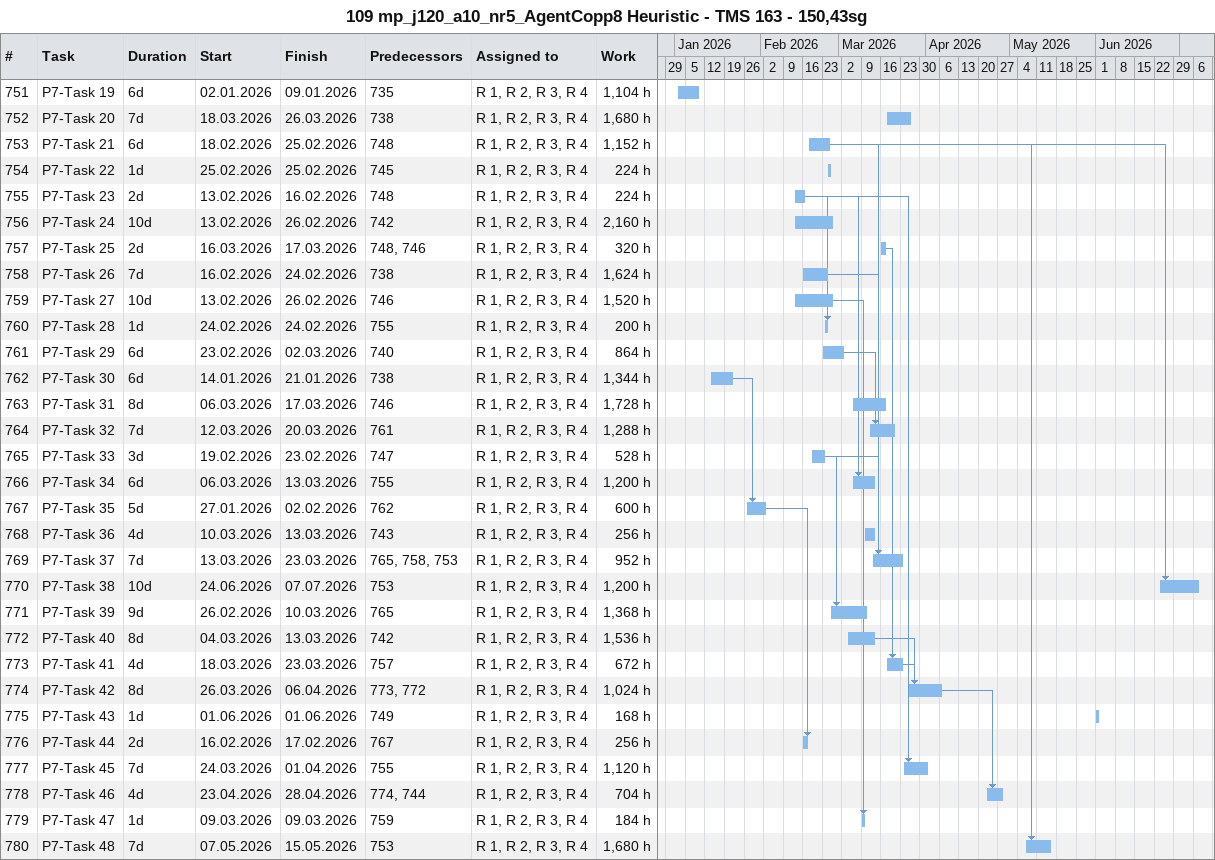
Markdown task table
109 mp_j120_a10_nr5_AgentCopp8 Heuristic - TMS 163 - 150,43sg

| ID | Task | Duration | Start | Finish | Predecessors | Resources | Work (h) |
|---|---|---|---|---|---|---|---|
| 751 | P7-Task 19 | 6d | 2026-01-02 | 2026-01-09 | 735 | R 1, R 2, R 3, R 4 | 1104 |
| 752 | P7-Task 20 | 7d | 2026-03-18 | 2026-03-26 | 738 | R 1, R 2, R 3, R 4 | 1680 |
| 753 | P7-Task 21 | 6d | 2026-02-18 | 2026-02-25 | 748 | R 1, R 2, R 3, R 4 | 1152 |
| 754 | P7-Task 22 | 1d | 2026-02-25 | 2026-02-25 | 745 | R 1, R 2, R 3, R 4 | 224 |
| 755 | P7-Task 23 | 2d | 2026-02-13 | 2026-02-16 | 748 | R 1, R 2, R 3, R 4 | 224 |
| 756 | P7-Task 24 | 10d | 2026-02-13 | 2026-02-26 | 742 | R 1, R 2, R 3, R 4 | 2160 |
| 757 | P7-Task 25 | 2d | 2026-03-16 | 2026-03-17 | 748, 746 | R 1, R 2, R 3, R 4 | 320 |
| 758 | P7-Task 26 | 7d | 2026-02-16 | 2026-02-24 | 738 | R 1, R 2, R 3, R 4 | 1624 |
| 759 | P7-Task 27 | 10d | 2026-02-13 | 2026-02-26 | 746 | R 1, R 2, R 3, R 4 | 1520 |
| 760 | P7-Task 28 | 1d | 2026-02-24 | 2026-02-24 | 755 | R 1, R 2, R 3, R 4 | 200 |
| 761 | P7-Task 29 | 6d | 2026-02-23 | 2026-03-02 | 740 | R 1, R 2, R 3, R 4 | 864 |
| 762 | P7-Task 30 | 6d | 2026-01-14 | 2026-01-21 | 738 | R 1, R 2, R 3, R 4 | 1344 |
| 763 | P7-Task 31 | 8d | 2026-03-06 | 2026-03-17 | 746 | R 1, R 2, R 3, R 4 | 1728 |
| 764 | P7-Task 32 | 7d | 2026-03-12 | 2026-03-20 | 761 | R 1, R 2, R 3, R 4 | 1288 |
| 765 | P7-Task 33 | 3d | 2026-02-19 | 2026-02-23 | 747 | R 1, R 2, R 3, R 4 | 528 |
| 766 | P7-Task 34 | 6d | 2026-03-06 | 2026-03-13 | 755 | R 1, R 2, R 3, R 4 | 1200 |
| 767 | P7-Task 35 | 5d | 2026-01-27 | 2026-02-02 | 762 | R 1, R 2, R 3, R 4 | 600 |
| 768 | P7-Task 36 | 4d | 2026-03-10 | 2026-03-13 | 743 | R 1, R 2, R 3, R 4 | 256 |
| 769 | P7-Task 37 | 7d | 2026-03-13 | 2026-03-23 | 765, 758, 753 | R 1, R 2, R 3, R 4 | 952 |
| 770 | P7-Task 38 | 10d | 2026-06-24 | 2026-07-07 | 753 | R 1, R 2, R 3, R 4 | 1200 |
| 771 | P7-Task 39 | 9d | 2026-02-26 | 2026-03-10 | 765 | R 1, R 2, R 3, R 4 | 1368 |
| 772 | P7-Task 40 | 8d | 2026-03-04 | 2026-03-13 | 742 | R 1, R 2, R 3, R 4 | 1536 |
| 773 | P7-Task 41 | 4d | 2026-03-18 | 2026-03-23 | 757 | R 1, R 2, R 3, R 4 | 672 |
| 774 | P7-Task 42 | 8d | 2026-03-26 | 2026-04-06 | 773, 772 | R 1, R 2, R 3, R 4 | 1024 |
| 775 | P7-Task 43 | 1d | 2026-06-01 | 2026-06-01 | 749 | R 1, R 2, R 3, R 4 | 168 |
| 776 | P7-Task 44 | 2d | 2026-02-16 | 2026-02-17 | 767 | R 1, R 2, R 3, R 4 | 256 |
| 777 | P7-Task 45 | 7d | 2026-03-24 | 2026-04-01 | 755 | R 1, R 2, R 3, R 4 | 1120 |
| 778 | P7-Task 46 | 4d | 2026-04-23 | 2026-04-28 | 774, 744 | R 1, R 2, R 3, R 4 | 704 |
| 779 | P7-Task 47 | 1d | 2026-03-09 | 2026-03-09 | 759 | R 1, R 2, R 3, R 4 | 184 |
| 780 | P7-Task 48 | 7d | 2026-05-07 | 2026-05-15 | 753 | R 1, R 2, R 3, R 4 | 1680 |
